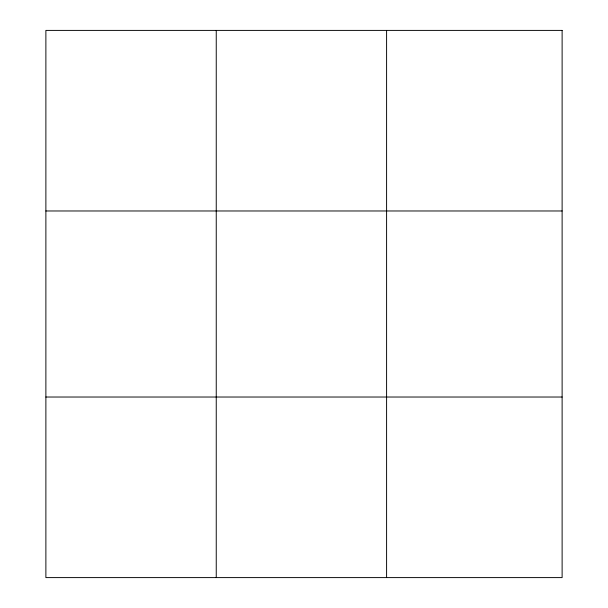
<?xml version="1.0" encoding="UTF-8"?>
<svg xmlns="http://www.w3.org/2000/svg" width="608" height="608" viewBox="0 0 608 608"><rect width="100%" height="100%" fill="white"/><g stroke="black" fill="none" stroke-linecap="round" stroke-linejoin="round"><path stroke-width="0.91" d="M216.243 30.4L216.243 577.6M386.597 30.4L386.597 577.6M45.881 210.976L562.119 210.976M45.881 397.024L562.119 397.024M562.119 30.4L562.119 577.6L45.881 577.6L45.881 30.4L562.119 30.4"/></g></svg>
